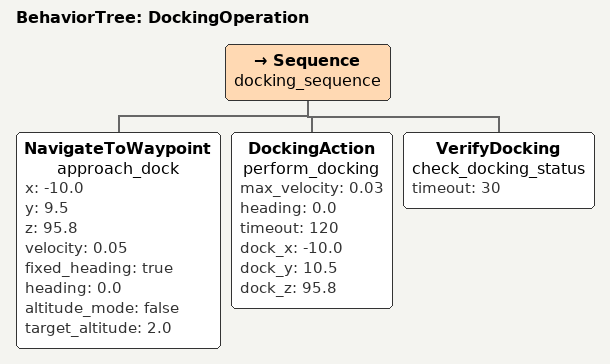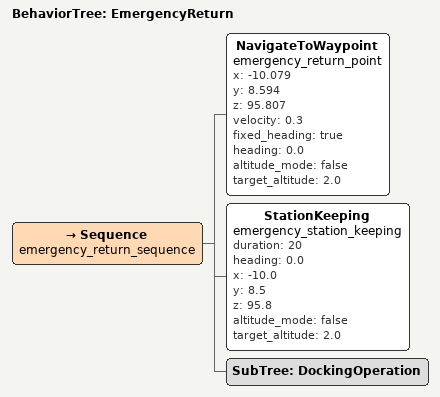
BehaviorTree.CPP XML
<?xml version="1.0" encoding="UTF-8"?>
<root BTCPP_format="4">
    <!-- Define a subtree for the docking operation -->
    <BehaviorTree ID="DockingOperation">
        <Sequence name="docking_sequence">
            <!-- Approach dock at slower speed -->
            <NavigateToWaypoint name="approach_dock"
                               x="-10.0"
                               y="9.5"
                               z="95.8"
                               velocity="0.05"
                               fixed_heading="true"
                               heading="0.0"
                               altitude_mode="false"
                               target_altitude="2.0"/>

            <!-- Final docking movement -->
            <DockingAction name="perform_docking"
                          max_velocity="0.03"
                          heading="0.0"
                          timeout="120"
                          dock_x="-10.0"
                          dock_y="10.5"
                          dock_z="95.8"/>

            <!-- Verify docking was successful -->
            <VerifyDocking name="check_docking_status"
                          timeout="30"/>
        </Sequence>
    </BehaviorTree>

    <BehaviorTree ID="EmergencyReturn">
        <Sequence name="emergency_return_sequence">
            <!-- Navigate to safe position near docking station -->
            <NavigateToWaypoint name="emergency_return_point"
                               x="-10.079"
                               y="8.594"
                               z="95.807"
                               velocity="0.3"
                               fixed_heading="true"
                               heading="0.0"
                               altitude_mode="false"
                               target_altitude="2.0"/>

            <!-- Hold position briefly to stabilize -->
            <StationKeeping name="emergency_station_keeping"
                           duration="20"
                           heading="0.0"
                           x="-10.0"
                           y="8.5"
                           z="95.8"
                           altitude_mode="false"
                           target_altitude="2.0"/>

            <!-- Begin docking procedure -->
            <SubTree ID="DockingOperation"/>
        </Sequence>
    </BehaviorTree>

</root>
